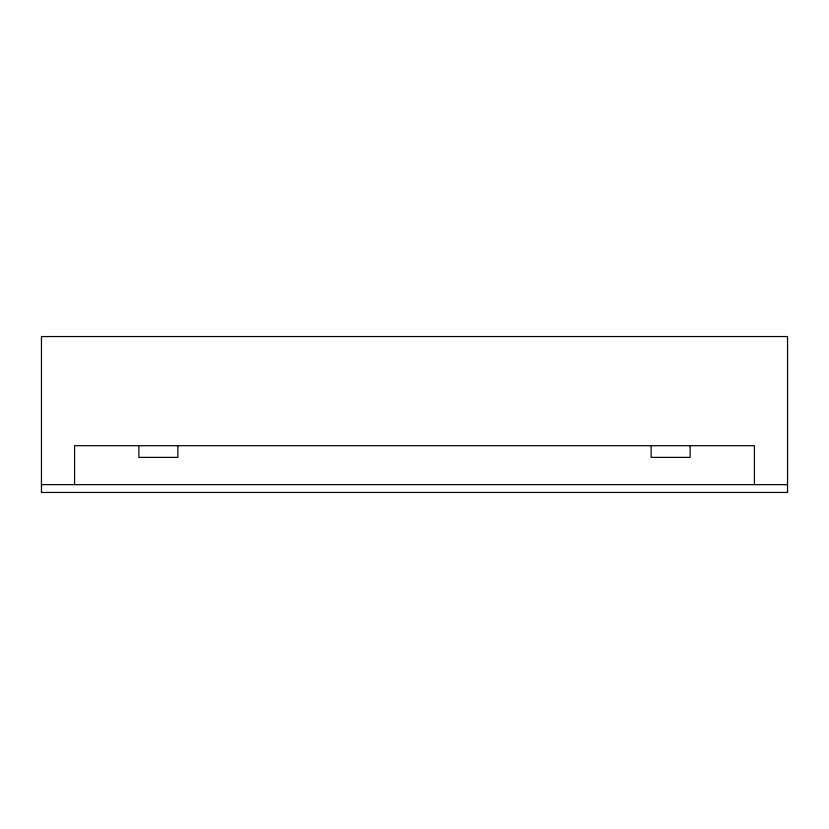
<?xml version="1.0" encoding="UTF-8"?>
<svg xmlns="http://www.w3.org/2000/svg" width="829" height="829" viewBox="0 0 829 829"><rect width="100%" height="100%" fill="white"/><g stroke="black" fill="none" stroke-linecap="round" stroke-linejoin="round"><path stroke-width="1.24" d="M41.45 484.644L787.55 484.644M754.421 484.644L754.421 445.681L74.579 445.681L74.579 484.644M690.122 445.681L690.122 457.37L651.148 457.37L651.148 445.681M177.852 445.681L177.852 457.37L138.878 457.37L138.878 445.681M787.55 336.553L41.45 336.553L41.45 492.447L787.55 492.447L787.55 336.553"/></g></svg>
